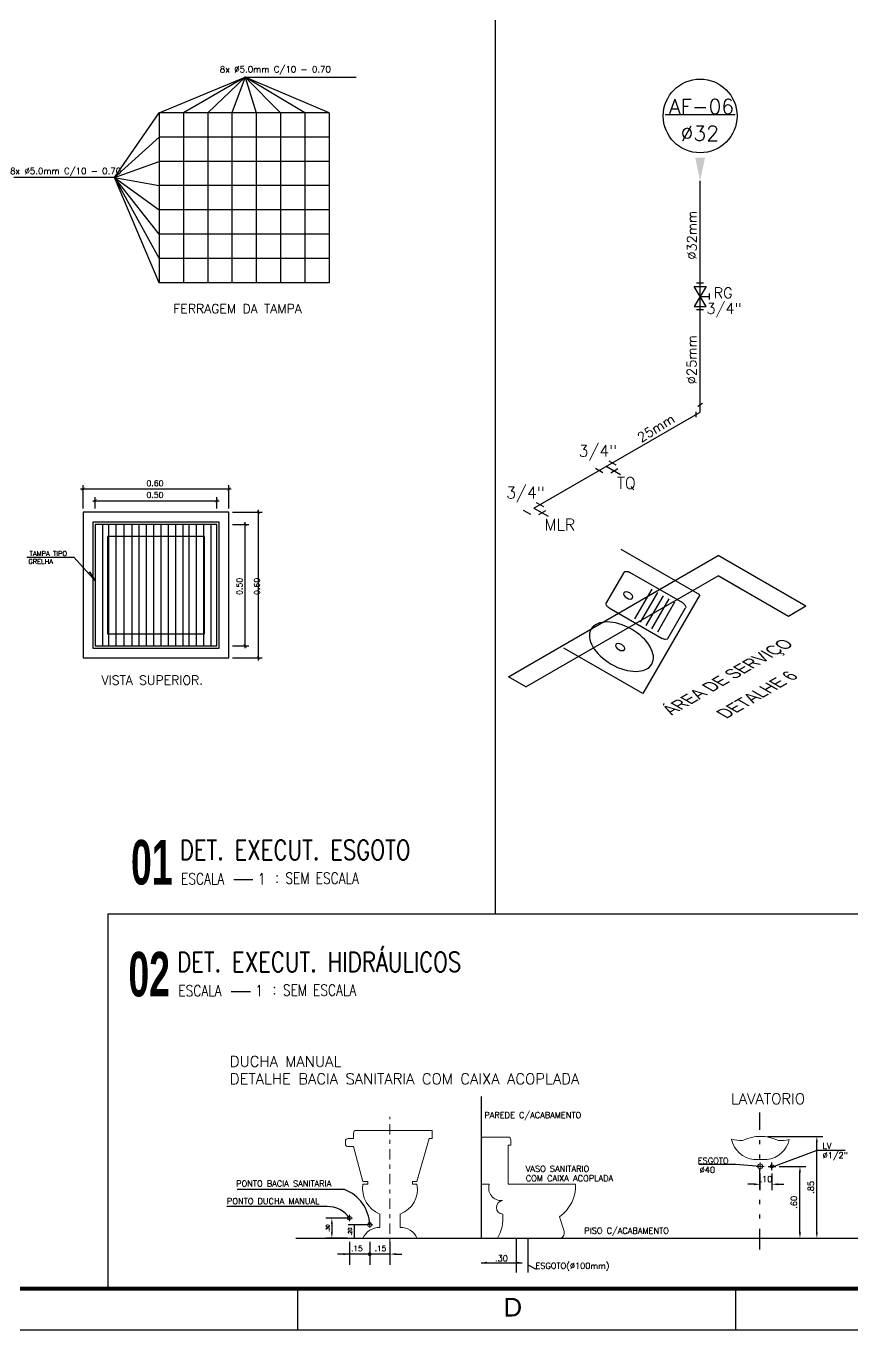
# Model space of a CAD drawing. Extents: x -210 to -126, y -135 to 724.
# Drawn here: x -196.7 to -176.71, y 604.91 to 636.49 of the extents above; entities that cross this region are included whole.
import ezdxf
from ezdxf.enums import TextEntityAlignment as Align

# ---------------------------------------------------------------- set-up
doc = ezdxf.new("R2010")
doc.units = 0
doc.header["$MEASUREMENT"] = 0
doc.linetypes.add('DASHDOT2', pattern=[0.5, 0.25, -0.125, 0, -0.125])
doc.linetypes.add('DIVIDE', pattern=[1.25, 0.5, -0.25, 0, -0.25, 0, -0.25])
doc.layers.get('0').update_dxf_attribs({"linetype": 'CONTINUOUS'})
for name, color, linetype in [('02', 8, 'CONTINUOUS'), ('A-LAYOUT', 7, 'CONTINUOUS'), ('A-PEN-R', 1, 'CONTINUOUS'), ('A-PEN-Y', 2, 'CONTINUOUS'), ('AF', 5, 'CONTINUOUS'), ('CERC02', 3, 'CONTINUOUS'), ('CONEXAO_AG_FRIA', 2, 'CONTINUOUS'), ('CONEXÃO_HIDRÁULICA', 2, 'CONTINUOUS'), ('COTAS01', 7, 'CONTINUOUS'), ('DETALLHES_CAIXAS', 6, 'CONTINUOUS'), ('Diametro', 2, 'CONTINUOUS'), ('E-txt-g', 3, 'CONTINUOUS'), ('ESPECIFICAÇÃO02', 7, 'CONTINUOUS'), ('LAYER8', 9, 'CONTINUOUS'), ("PRANCHA - PROJETU'S", 7, 'CONTINUOUS'), ('Prumadas_L', 1, 'CONTINUOUS'), ('Prumadas_Q', 3, 'CONTINUOUS'), ('Prumadas_T', 2, 'CONTINUOUS'), ('TEXT', 2, 'CONTINUOUS'), ('TUBELPAREDE', 2, 'CONTINUOUS'), ('TUBULACAO', 2, 'CONTINUOUS'), ('TXT_1', 2, 'CONTINUOUS')]:
    doc.layers.add(name, color=color, linetype=linetype)
doc.layers.add('BLOCOS HIDRAULICA', color=4, linetype='CONTINUOUS', lineweight=9)
doc.layers.add('E-Txt-W', color=7, linetype='CONTINUOUS', lineweight=20)
doc.styles.add('ADITIVOCAD', font='ROMANS.shx')
doc.styles.add('ARIAL', font='arial.ttf', dxfattribs={"height": 2})
doc.styles.add('F2', font='swissc.ttf')
doc.styles.add('REG140', font='romans.shx', dxfattribs={"width": 0.8, "height": 0.35})
doc.styles.add('REG60', font='romans.shx', dxfattribs={"width": 0.8, "height": 0.15})
doc.styles.add('REG80', font='romans.shx', dxfattribs={"width": 0.8, "height": 0.2})
doc.styles.add('ROMANS', font='romans', dxfattribs={"height": 0.1})
doc.styles.add('SANSSERIF2', font='sanssb__.ttf', dxfattribs={"width": 0.8})

# ---------------------------------------------------------------- blocks, each defined once
blk = doc.blocks.new('ADFSGASDFG')
at = {"layer": "PRANCHA - PROJETU'S", "color": 1}
for p, q in [((296.578, 48.946), (296.578, 47.946)), ((307.178, 48.946), (307.178, 47.946)), ((307.178, 48.946), (307.178, 47.946)), ((276.578, 47.946), (360.678, 47.946))]:
    blk.add_line(p, q, dxfattribs=at)
at = {"layer": "PRANCHA - PROJETU'S", "color": 4, "const_width": 0.1}
blk.add_lwpolyline([(279.078, 106.346), (359.678, 106.346), (359.678, 48.946), (279.078, 48.946)], close=True, dxfattribs=at)
at = {"layer": "PRANCHA - PROJETU'S", "color": 50, "linetype": 'Continuous', "style": 'ARIAL'}
blk.add_text('D', height=0.45, dxfattribs=at).set_placement((301.788, 48.496), align=Align.MIDDLE)
blk = doc.blocks.new('CRBODADOSÇ')
at = {"layer": "PRANCHA - PROJETU'S", "color": 3}
blk.add_line((164.825, 196.917), (165.288, 196.917), dxfattribs=at)
at = {"layer": "PRANCHA - PROJETU'S", "color": 3, "style": 'REG80', "width": 0.8}
for s, p in [('ESCALA', (163.548, 196.799)), ('1', (165.407, 196.799)), (':', (165.829, 196.842))]:
    blk.add_text(s, height=0.27, dxfattribs=at).set_placement(p)
at = {"layer": "PRANCHA - PROJETU'S", "color": 2, "style": 'REG140', "width": 0.8}
for tag, p in [('PROJETO', (163.521, 198.067)), ('DESENHO', (163.516, 197.395))]:
    blk.add_attdef(tag, p, '', height=0.472, dxfattribs=at)
at = {"layer": "PRANCHA - PROJETU'S", "style": 'SANSSERIF2', "width": 0.6}
blk.add_attdef('00', text='', height=1.08, dxfattribs=at).set_placement((162.84, 196.795), align=Align.CENTER)
at = {"layer": "PRANCHA - PROJETU'S", "color": 3, "style": 'REG80', "width": 0.8}
blk.add_attdef('ESCALA', (166.075, 196.813), '', height=0.27, dxfattribs=at)
blk = doc.blocks.new('A$C656368A0')
at = {"layer": 'COTAS01', "color": 8}
for p, q in [((0, 1.1964), (0, 0)), ((0, 1.1964), (0.5505, 1.1964)), ((0.1097, 0.997), (0.1097, 0.6345)), ((0.1497, 0.997), (0.1497, 0.6345)), ((0.1897, 0.997), (0.1897, 0.6345)), ((0.2298, 0.997), (0.2298, 0.6345)), ((0.2698, 0.997), (0.2698, 0.6345)), ((0, 0), (0.5505, 0))]:
    blk.add_line(p, q, dxfattribs=at)
for centre in [(0.3736, 0.8158), (0.2591, 0.3053)]:
    blk.add_circle(centre, 0.0307, dxfattribs=at)
at = {"layer": 'ESPECIFICAÇÃO02', "color": 8}
blk.add_lwpolyline([(0.4658, 0.6329, -0.414214), (0.4357, 0.6029), (0.0655, 0.6029, -0.414214), (0.0354, 0.6329), (0.0354, 1.0032, -0.414214), (0.0655, 1.0332), (0.4357, 1.0332, -0.414214), (0.4658, 1.0032)], format="xyb", close=True, dxfattribs=at)
blk.add_circle((0.2541, 0.3149), 0.212, dxfattribs=at)
blk = doc.blocks.new('TXT-AMB75')
at = {"layer": 'E-txt-g', "style": 'REG80', "width": 0.8, "flags": 8}
blk.add_attdef('TXT', text='', height=0.2, dxfattribs=at).set_placement((0.005, 0.296), align=Align.CENTER)
at = {"layer": 'E-Txt-W', "style": 'REG60', "width": 0.8, "flags": 8}
blk.add_attdef('TXT', text='', height=0.15, dxfattribs=at).set_placement((0.005, 0.027), align=Align.CENTER)
blk = doc.blocks.new('servico22')
at = {"layer": '02', "linetype": 'Continuous'}
for p, q in [((-1.1274, -0.4052), (0.1422, 0.8645)), ((0.6726, 0.3342), (0.1422, 0.8645)), ((-1.0214, -0.5112), (0.1422, 0.6524)), ((0.5665, 0.2281), (0.1422, 0.6524)), ((0.2917, 0.5029), (0.1422, 0.6524)), ((0.6726, 0.3342), (0.5665, 0.2281)), ((0.6726, 0.3342), (0.6726, 0.3342)), ((-1.0214, -0.5112), (-1.1274, -0.4052))]:
    blk.add_line(p, q, dxfattribs=at)
at = {"layer": '02', "ltscale": 0.35, "xscale": -1, "rotation": 314.9999999999999}
blk.add_blockref('A$C656368A0', (-0.3145, -0.5829), dxfattribs=at)
at = {"layer": '02'}
ref = blk.add_blockref('TXT-AMB75', (0.3832, -0.5971), dxfattribs=dict(at, xscale=0.729, yscale=0.729, zscale=0.7290000000000001, rotation=44.99999999999999))
ref.add_attrib('TXT', 'ÁREA DE SERVIÇO', dxfattribs={"layer": 'E-txt-g', "color": 2, "height": 0.1, "rotation": 45, "style": 'F2'}).set_placement((0.2332, -0.4414), align=Align.CENTER)
ref = blk.add_blockref('TXT-AMB75', (0.5619, -0.784), dxfattribs=dict(at, xscale=0.729, yscale=0.729, zscale=0.7290000000000001, rotation=44.99999999999999))
ref.add_attrib('TXT', 'DETALHE 6', dxfattribs={"layer": 'E-txt-g', "color": 2, "height": 0.1, "rotation": 45, "style": 'F2'}).set_placement((0.4119, -0.6284), align=Align.CENTER)
blk = doc.blocks.new('*U352', base_point=(2541.5, 289.3))
for p, q in [((2535.8, 298.7), (2547.3, 280)), ((2535.8, 280), (2547.3, 298.7)), ((2547.3, 298.7), (2535.8, 298.7)), ((2538.2, 302), (2544.9, 302)), ((2541.5, 289.3), (2532.6, 289.3)), ((2547.3, 280), (2535.8, 280)), ((2538.2, 276.7), (2544.9, 276.7))]:
    blk.add_line(p, q)
at = {"linetype": 'Continuous'}
blk.add_line((2532.6, 286.6), (2532.6, 292.1), dxfattribs=at)

msp = doc.modelspace()

# ---------------------------------------------------------------- linework, layer by layer
at = {"color": 8}
for p, q in [((-188.991, 608.312), (-191.592, 608.312)), ((-189.415, 607.9), (-191.837, 607.9)), ((-188.76, 607.133), (-188.76, 607.133))]:
    msp.add_line(p, q, dxfattribs=at)
at = {"color": 8, "linetype": 'ByBlock'}
for p, q in [((-188.922, 607.623), (-189.446, 607.623)), ((-189.299, 607.476), (-189.299, 607.28)), ((-188.76, 607.459), (-188.76, 607.133)), ((-188.873, 607.046), (-188.873, 606.488)), ((-188.383, 607.046), (-188.383, 606.488)), ((-188.383, 607.046), (-188.383, 606.488)), ((-187.893, 607.046), (-187.893, 606.488)), ((-187.893, 606.749), (-189.164, 606.749)), ((-187.748, 606.749), (-187.603, 606.749))]:
    msp.add_line(p, q, dxfattribs=at)
at = {"linetype": 'ByBlock'}
for p, q in [((-188.383, 607.459), (-188.907, 607.459)), ((-188.922, 607.133), (-189.446, 607.133))]:
    msp.add_line(p, q, dxfattribs=at)
at = {"color": 8}
for centre, radius, start, end in [((-189.334, 607.425), 0.952, 2.1023, 68.8424), ((-189.399, 607.263), 0.637, 34.3393, 91.4406)]:
    msp.add_arc(centre, radius, start, end, dxfattribs=at)
at = {"color": 8, "linetype": 'ByBlock'}
for points in [[(-189.324, 607.476), (-189.275, 607.476), (-189.299, 607.623)], [(-188.775, 607.368), (-188.745, 607.368), (-188.76, 607.459)], [(-189.324, 607.28), (-189.275, 607.28), (-189.299, 607.133)], [(-188.775, 607.225), (-188.745, 607.225), (-188.76, 607.133)], [(-189.018, 606.773), (-189.018, 606.725), (-188.873, 606.749)], [(-187.748, 606.773), (-187.748, 606.725), (-187.893, 606.749)]]:
    msp.add_solid(points, dxfattribs=at)
at = {"layer": 'A-LAYOUT'}
for p, q in [((-193.481, 634.394), (-191.396, 635.254)), ((-191.396, 635.254), (-192.893, 634.394)), ((-192.304, 634.394), (-191.396, 635.254)), ((-191.396, 635.254), (-191.716, 634.394)), ((-191.396, 635.254), (-190.54, 634.394)), ((-189.952, 634.394), (-191.396, 635.254)), ((-189.364, 634.394), (-191.396, 635.254)), ((-191.396, 635.254), (-188.714, 635.254)), ((-191.396, 635.254), (-191.128, 634.394)), ((-194.558, 632.826), (-193.481, 634.394)), ((-193.481, 633.806), (-194.558, 632.826)), ((-194.558, 632.826), (-193.481, 633.217)), ((-194.558, 632.826), (-196.998, 632.826)), ((-193.481, 631.453), (-194.558, 632.826)), ((-194.558, 632.826), (-193.481, 632.041)), ((-193.481, 630.277), (-194.558, 632.826)), ((-194.558, 632.826), (-193.481, 630.865)), ((-194.558, 632.826), (-193.481, 632.629)), ((-195.321, 624.717), (-195.321, 621.188)), ((-191.792, 624.717), (-195.321, 624.717)), ((-191.792, 621.188), (-191.792, 624.717)), ((-195.085, 624.481), (-195.085, 621.423)), ((-192.027, 624.481), (-195.085, 624.481)), ((-192.027, 621.423), (-192.027, 624.481)), ((-192.38, 624.128), (-194.732, 624.128)), ((-194.732, 624.128), (-194.732, 621.776)), ((-192.38, 621.776), (-192.38, 624.128)), ((-196.681, 623.63), (-195.542, 623.63)), ((-195.542, 623.63), (-195.012, 623.04)), ((-195.152, 623.264), (-195.19, 623.238)), ((-195.012, 623.04), (-195.152, 623.264)), ((-194.732, 621.776), (-192.38, 621.776)), ((-195.321, 621.188), (-191.792, 621.188)), ((-195.085, 621.423), (-192.027, 621.423))]:
    msp.add_line(p, q, dxfattribs=at)
at = {"layer": 'A-LAYOUT', "linetype": 'ByBlock'}
for p, q in [((-195.321, 624.805), (-195.321, 625.37)), ((-191.792, 624.805), (-191.792, 625.37)), ((-195.379, 625.282), (-191.733, 625.282)), ((-195.085, 624.998), (-192.027, 624.998)), ((-195.027, 624.805), (-195.027, 625.086)), ((-192.086, 624.805), (-192.086, 625.086)), ((-191.703, 624.717), (-190.984, 624.717)), ((-191.072, 621.129), (-191.072, 624.775)), ((-191.703, 624.423), (-191.308, 624.423)), ((-191.397, 621.423), (-191.397, 624.481)), ((-191.703, 621.482), (-191.308, 621.482)), ((-191.703, 621.188), (-190.984, 621.188))]:
    msp.add_line(p, q, dxfattribs=at)
at = {"layer": 'A-LAYOUT', "linetype": 'ByBlock', "const_width": 0.0115}
for points in [[(-195.282, 625.32), (-195.359, 625.244)], [(-191.83, 625.244), (-191.753, 625.32)], [(-194.988, 625.036), (-195.065, 624.96)], [(-192.124, 624.96), (-192.047, 625.036)], [(-191.034, 624.678), (-191.11, 624.755)], [(-191.358, 624.384), (-191.435, 624.461)], [(-191.435, 621.52), (-191.358, 621.443)], [(-191.11, 621.226), (-191.034, 621.149)]]:
    msp.add_lwpolyline(points, dxfattribs=at)
at = {"layer": 'A-PEN-R'}
for p, q in [((-185.345, 663.638), (-185.345, 614.991)), ((-194.716, 605.913), (-194.716, 614.991)), ((-194.716, 614.991), (-144.531, 614.991))]:
    msp.add_line(p, q, dxfattribs=at)
at = {"layer": 'A-PEN-Y'}
for p, q in [((-182.599, 625.965), (-182.426, 625.865)), ((-182.916, 625.783), (-182.743, 625.683)), ((-182.375, 625.768), (-182.548, 625.668)), ((-184.668, 624.771), (-184.495, 624.671)), ((-184.352, 624.954), (-184.179, 624.854)), ((-184.128, 624.756), (-184.301, 624.656))]:
    msp.add_line(p, q, dxfattribs=at)
at = {"layer": 'AF'}
for p, q in [((-180.387, 627.143), (-180.387, 632.742)), ((-180.387, 627.143), (-180.387, 632.742)), ((-182.658, 625.832), (-182.312, 625.632)), ((-182.658, 625.832), (-182.312, 625.632)), ((-184.411, 624.82), (-184.064, 624.62)), ((-184.411, 624.82), (-184.064, 624.62))]:
    msp.add_line(p, q, dxfattribs=at)
at = {"layer": 'AF', "linetype": 'Continuous'}
msp.add_line((-184.411, 624.82), (-180.387, 627.143), dxfattribs=at)
at = {"layer": 'BLOCOS HIDRAULICA', "linetype": 'DASHDOT2'}
msp.add_line((-187.893, 606.643), (-187.893, 610.074), dxfattribs=at)
at = {"layer": 'BLOCOS HIDRAULICA'}
for p, q in [((-188.906, 609.55), (-188.775, 609.55)), ((-188.775, 609.55), (-188.775, 609.681)), ((-188.71, 609.746), (-186.869, 609.746)), ((-186.946, 609.55), (-187.24, 608.505)), ((-186.869, 609.55), (-186.946, 609.55)), ((-186.869, 609.746), (-186.869, 609.55)), ((-185.621, 609.583), (-185.033, 609.583)), ((-184.968, 609.518), (-184.968, 609.387)), ((-188.971, 609.42), (-188.971, 609.485)), ((-188.775, 609.354), (-188.906, 609.354)), ((-188.546, 608.505), (-188.775, 609.354)), ((-184.968, 609.387), (-185.033, 609.387)), ((-185.033, 609.387), (-185.033, 608.44)), ((-179.026, 608.875), (-178.841, 608.875)), ((-188.425, 608.505), (-188.546, 608.505)), ((-188.546, 608.44), (-188.425, 608.44)), ((-188.425, 608.44), (-188.425, 608.505)), ((-187.24, 608.505), (-187.349, 608.505)), ((-187.349, 608.44), (-187.24, 608.44)), ((-185.49, 608.44), (-185.686, 608.44)), ((-185.033, 608.44), (-183.4, 608.44)), ((-188.947, 607.623), (-188.799, 607.623)), ((-188.138, 607.394), (-188.138, 607.721)), ((-187.648, 607.721), (-187.648, 607.394)), ((-183.792, 607.656), (-183.681, 607.302)), ((-188.457, 607.459), (-188.309, 607.459)), ((-183.806, 607.133), (-185.294, 607.133))]:
    msp.add_line(p, q, dxfattribs=at)
at = {"layer": 'BLOCOS HIDRAULICA', "color": 8}
for p, q in [((-185.686, 608.44), (-185.686, 609.518)), ((-187.349, 608.505), (-187.349, 608.44)), ((-187.24, 607.133), (-188.546, 607.133))]:
    msp.add_line(p, q, dxfattribs=at)
at = {"layer": 'BLOCOS HIDRAULICA', "linetype": 'DIVIDE'}
msp.add_line((-178.933, 608.783), (-178.933, 608.968), dxfattribs=at)
at = {"layer": 'BLOCOS HIDRAULICA', "linetype": 'Continuous'}
for p, q in [((-188.873, 607.549), (-188.873, 607.697)), ((-188.383, 607.385), (-188.383, 607.534))]:
    msp.add_line(p, q, dxfattribs=at)
at = {"layer": 'BLOCOS HIDRAULICA'}
for centre, radius in [((-178.933, 608.875), 0.0607), ((-188.873, 607.623), 0.0481), ((-188.383, 607.459), 0.0481)]:
    msp.add_circle(centre, radius, dxfattribs=at)
for centre, radius, start, end in [((-188.906, 609.485), 0.0653, 90, 180), ((-188.71, 609.681), 0.0653, 90, 180), ((-185.621, 609.518), 0.0653, 90, 180), ((-185.033, 609.518), 0.0653, 0, 90), ((-179.273, 611.549), 2.051, 259.8389, 267.4965), ((-179.029, 609.65), 0.609, 192.0404, 264.6167), ((-178.927, 608.605), 0.996, 64.0686, 115.9314), ((-178.827, 609.65), 0.609, 275.3833, 347.9596), ((-178.432, 610.362), 0.863, 266.0429, 283.4487), ((-188.906, 609.42), 0.0653, 180, 270), ((-178.928, 598.475), 10.569, 89.1423, 90.8577), ((-187.891, 608.337), 0.664, 171.092, 248.1169), ((-187.867, 608.321), 0.639, 290.0734, 10.7177), ((-185.2, 608.35), 0.304, 162.8316, 275.0708), ((-184.317, 608.408), 0.918, 304.9042, 1.9657), ((-185.151, 607.882), 0.166, 97.4898, 265.6395), ((-186.059, 607.61), 0.901, 328.009, 6.7373), ((-188.151, 606.965), 0.429, 88.2287, 157.0098), ((-187.626, 606.98), 0.415, 21.6607, 93.1009), ((-183.806, 607.263), 0.131, 270, 17.354)]:
    msp.add_arc(centre, radius, start, end, dxfattribs=at)
at = {"layer": 'CONEXÃO_HIDRÁULICA'}
for p, q in [((-180.443, 627.291), (-180.331, 627.356)), ((-180.484, 627.022), (-180.484, 627.152))]:
    msp.add_line(p, q, dxfattribs=at)
at = {"layer": 'DETALLHES_CAIXAS'}
for p, q in [((-193.481, 634.394), (-193.481, 630.277)), ((-189.364, 634.394), (-193.481, 634.394)), ((-192.893, 634.394), (-192.893, 630.277)), ((-192.304, 634.394), (-192.304, 630.277)), ((-191.716, 634.394), (-191.716, 630.277)), ((-191.128, 634.394), (-191.128, 630.277)), ((-190.54, 634.394), (-190.54, 630.277)), ((-189.952, 634.394), (-189.952, 630.277)), ((-189.364, 634.394), (-189.364, 630.277)), ((-189.364, 633.806), (-193.481, 633.806)), ((-189.364, 633.217), (-193.481, 633.217)), ((-189.364, 632.629), (-193.481, 632.629)), ((-189.364, 632.041), (-193.481, 632.041)), ((-189.364, 631.453), (-193.481, 631.453)), ((-189.364, 630.865), (-193.481, 630.865)), ((-189.364, 630.277), (-193.481, 630.277)), ((-195.027, 624.423), (-195.027, 621.482)), ((-192.086, 624.423), (-195.027, 624.423)), ((-194.85, 624.423), (-194.85, 621.482)), ((-194.703, 624.423), (-194.703, 621.482)), ((-194.526, 624.423), (-194.526, 621.482)), ((-194.33, 624.423), (-194.33, 621.482)), ((-194.144, 624.423), (-194.144, 621.482)), ((-193.968, 624.423), (-193.968, 621.482)), ((-193.791, 624.423), (-193.791, 621.482)), ((-193.615, 624.423), (-193.615, 621.482)), ((-193.438, 624.423), (-193.438, 621.482)), ((-193.262, 624.423), (-193.262, 621.482)), ((-193.086, 624.423), (-193.086, 621.482)), ((-192.909, 624.423), (-192.909, 621.482)), ((-192.762, 624.423), (-192.762, 621.482)), ((-192.585, 624.423), (-192.585, 621.482)), ((-192.409, 624.423), (-192.409, 621.482)), ((-192.232, 624.423), (-192.232, 621.482)), ((-192.086, 621.482), (-192.086, 624.423)), ((-195.027, 621.482), (-192.086, 621.482))]:
    msp.add_line(p, q, dxfattribs=at)
at = {"layer": 'LAYER8', "linetype": 'DIVIDE'}
for p, q in [((-178.94, 606.862), (-178.94, 610.179)), ((-178.649, 608.783), (-178.649, 608.968))]:
    msp.add_line(p, q, dxfattribs=at)
at = {"layer": 'LAYER8', "linetype": 'ByBlock'}
for p, q in [((-178.753, 609.601), (-177.417, 609.601)), ((-177.563, 607.278), (-177.563, 609.456)), ((-178.475, 608.875), (-177.826, 608.875)), ((-178.94, 608.701), (-178.94, 608.296)), ((-178.649, 608.701), (-178.649, 608.296)), ((-177.972, 607.278), (-177.972, 608.73)), ((-179.085, 608.441), (-179.23, 608.441)), ((-178.504, 608.441), (-178.359, 608.441)), ((-185.686, 606.542), (-184.69, 606.542))]:
    msp.add_line(p, q, dxfattribs=at)
at = {"layer": 'LAYER8'}
for p, q in [((-178.61, 608.875), (-177.552, 609.27)), ((-177.552, 609.27), (-176.877, 609.27)), ((-179.521, 608.922), (-180.416, 608.922)), ((-178.933, 608.875), (-179.521, 608.922)), ((-178.742, 608.875), (-178.557, 608.875)), ((-184.346, 606.376), (-184.545, 606.479))]:
    msp.add_line(p, q, dxfattribs=at)
at = {"layer": 'LAYER8', "linetype": 'Continuous'}
for p, q in [((-184.835, 606.301), (-184.835, 607.133)), ((-184.545, 606.301), (-184.545, 607.133))]:
    msp.add_line(p, q, dxfattribs=at)
at = {"layer": 'LAYER8', "color": 2}
msp.add_lwpolyline([(-182.412, 607.133), (-181.367, 607.133), (-176.217, 607.133), (-170.876, 607.133), (-166.44, 607.133), (-161.387, 607.133), (-156.649, 607.133)], dxfattribs=at)
at = {"layer": 'LAYER8'}
msp.add_circle((-178.649, 608.875), 0.0388, dxfattribs=at)
at = {"layer": 'LAYER8', "linetype": 'ByBlock'}
for points in [[(-177.587, 609.456), (-177.538, 609.456), (-177.563, 609.601)], [(-177.996, 608.73), (-177.947, 608.73), (-177.972, 608.875)], [(-179.085, 608.465), (-179.085, 608.417), (-178.94, 608.441)], [(-178.504, 608.465), (-178.504, 608.417), (-178.649, 608.441)], [(-177.996, 607.278), (-177.947, 607.278), (-177.972, 607.133)], [(-177.587, 607.278), (-177.538, 607.278), (-177.563, 607.133)], [(-185.541, 606.566), (-185.541, 606.517), (-185.686, 606.542)], [(-184.835, 606.566), (-184.835, 606.517), (-184.69, 606.542)]]:
    msp.add_solid(points, dxfattribs=at)
at = {"layer": 'Prumadas_L'}
msp.add_line((-179.539, 634.34), (-181.236, 634.34), dxfattribs=at)
msp.add_solid([(-180.387, 632.742), (-180.267, 633.306), (-180.507, 633.306)], dxfattribs=at)
at = {"layer": 'Prumadas_Q'}
msp.add_circle((-180.387, 634.317), 0.893, dxfattribs=at)
at = {"layer": 'TUBELPAREDE'}
for p, q in [((-185.686, 610.566), (-185.686, 607.133)), ((-190.17, 607.133), (-185.686, 607.133)), ((-185.686, 607.133), (-182.412, 607.133))]:
    msp.add_line(p, q, dxfattribs=at)
at = {"layer": 'TUBULACAO', "color": 8, "const_width": 0.0454}
msp.add_lwpolyline([(-188.406, 606.749, 1), (-188.36, 606.749, 1)], format="xyb", close=True, dxfattribs=at)

# ---------------------------------------------------------------- block references
at = {"layer": 'AF', "linetype": 'Continuous', "xscale": 4, "yscale": 2.3094, "zscale": 4}
msp.add_blockref('servico22', (-180.517, 621.67), dxfattribs=at)
at = {"layer": 'CONEXAO_AG_FRIA', "xscale": -0.02560000000084983, "yscale": 0.02559999999994034, "zscale": 2.56}
msp.add_blockref('*U352', (-180.387, 629.942), dxfattribs=at)
at = {"layer": "PRANCHA - PROJETU'S", "color": 1}
msp.add_blockref('ADFSGASDFG', (-486.709, 556.967), dxfattribs=at)
at = {"layer": "PRANCHA - PROJETU'S"}
for p, values in [((-356.497, 418.906), {'ESCALA': 'SEM ESCALA', 'DESENHO': 'DET. EXECUT. ESGOTO', '00': '01'}), ((-356.56, 416.195), {'ESCALA': 'SEM ESCALA', 'DESENHO': 'DET. EXECUT. HIDRÁULICOS', '00': '02'})]:
    msp.add_blockref('CRBODADOSÇ', p, dxfattribs=at).add_auto_attribs(values)

# ---------------------------------------------------------------- texts
at = {"color": 8, "linetype": 'ByBlock', "style": 'ROMANS'}
msp.add_text('.30', height=0.0817, rotation=90, dxfattribs=at).set_placement((-189.4, 607.379), align=Align.MIDDLE_CENTER)
msp.add_text('.20', height=0.0871, rotation=90, dxfattribs=at).set_placement((-188.861, 607.296), align=Align.MIDDLE)
for p in [(-188.693, 606.884), (-188.123, 606.887)]:
    msp.add_text('.15', height=0.1307, dxfattribs=at).set_placement(p, align=Align.MIDDLE_CENTER)
at = {"layer": 'A-LAYOUT', "style": 'ROMANS'}
for s, height, p in [('8x %%C5.0mm C/10 - 0.70', 0.15293, (-192.01, 635.447)), ('8x %%C5.0mm C/10 - 0.70', 0.15293, (-197.086, 632.984)), ('TAMPA TIPO', 0.1176, (-196.617, 623.718)), ('GRELHA', 0.1176, (-196.643, 623.525))]:
    msp.add_text(s, height=height, dxfattribs=at).set_placement(p, align=Align.MIDDLE_LEFT)
for s, p in [('0.60', (-193.786, 625.351)), ('0.50', (-193.786, 625.067))]:
    msp.add_text(s, height=0.1376, dxfattribs=at).set_placement(p)
for s, p in [('0.50', (-191.465, 622.716)), ('0.60', (-191.043, 622.716))]:
    msp.add_text(s, height=0.1376, rotation=90, dxfattribs=at).set_placement(p)
at = {"layer": 'CERC02', "style": 'ROMANS'}
for s, p in [('PAREDE C/ACABAMENTO', (-185.61, 610.189)), ('%%C1/2"', (-177.424, 609.215)), ('LV', (-177.424, 609.443)), ('VASO SANITARIO ', (-184.608, 608.889)), ('ESGOTO', (-180.445, 609.085)), ('COM CAIXA ACOPLADA', (-184.608, 608.658)), ('%%C40', (-180.399, 608.863)), ('PONTO BACIA SANITARIA', (-191.615, 608.53)), ('PONTO DUCHA MANUAL', (-191.838, 608.105)), ('PISO C/ACABAMENTO', (-183.191, 607.389)), ('ESGOTO(%%c100mm)', (-184.375, 606.539))]:
    msp.add_text(s, height=0.1452, dxfattribs=at).set_placement(p, align=Align.TOP_LEFT)
at = {"layer": 'CONEXAO_AG_FRIA', "style": 'ROMANS'}
for s, height, p in [('RG', 0.256, (-180.06, 629.903)), ('3/4"', 0.256, (-180.235, 629.525)), ('3/4"', 0.28, (-183.33, 626.065)), ('3/4"', 0.28, (-185.083, 625.053)), ('TQ', 0.28, (-182.401, 625.286)), ('MLR', 0.28, (-184.153, 624.275))]:
    msp.add_text(s, height=height, dxfattribs=at).set_placement(p)
at = {"layer": 'Diametro', "style": 'ROMANS'}
for s, p in [('%%C32mm', (-180.472, 631.427)), ('%%C25mm', (-180.477, 628.413))]:
    msp.add_text(s, height=0.2304, rotation=90, dxfattribs=at).set_placement(p, align=Align.CENTER)
msp.add_text('25mm', height=0.2304, rotation=31.465, dxfattribs=at).set_placement((-181.817, 626.402))
at = {"layer": 'LAYER8', "linetype": 'ByBlock', "style": 'ROMANS'}
msp.add_text('.10', height=0.1452, dxfattribs=at).set_placement((-178.794, 608.566), align=Align.MIDDLE_CENTER)
for s, p in [('.85', (-177.708, 608.367)), ('.60', (-178.117, 608.004))]:
    msp.add_text(s, height=0.1452, rotation=90, dxfattribs=at).set_placement(p, align=Align.MIDDLE_CENTER)
msp.add_text('.30', height=0.1452, dxfattribs=at).set_placement((-185.196, 606.648), align=Align.MIDDLE)
at = {"layer": 'Prumadas_T', "style": 'ROMANS'}
for s, p in [('AF-06', (-180.354, 634.366)), ('%%C32', (-180.395, 633.717))]:
    msp.add_text(s, height=0.36, dxfattribs=at).set_placement(p, align=Align.CENTER)
at = {"layer": 'TEXT', "style": 'ROMANS'}
for s, height, p in [('DUCHA MANUAL', 0.26136, (-191.769, 611.547)), ('DETALHE BACIA SANITARIA COM CAIXA ACOPLADA', 0.26136, (-191.769, 611.125)), ('LAVATORIO', 0.2614, (-179.641, 610.642))]:
    msp.add_text(s, height=height, dxfattribs=at).set_placement(p, align=Align.TOP_LEFT)
at = {"layer": 'TXT_1', "style": 'ADITIVOCAD'}
for s, p in [('FERRAGEM DA TAMPA', (-191.581, 629.649)), ('VISTA SUPERIOR.', (-193.643, 620.651))]:
    msp.add_text(s, height=0.22057, dxfattribs=at).set_placement(p, align=Align.MIDDLE)

doc.saveas('drawing.dxf')
